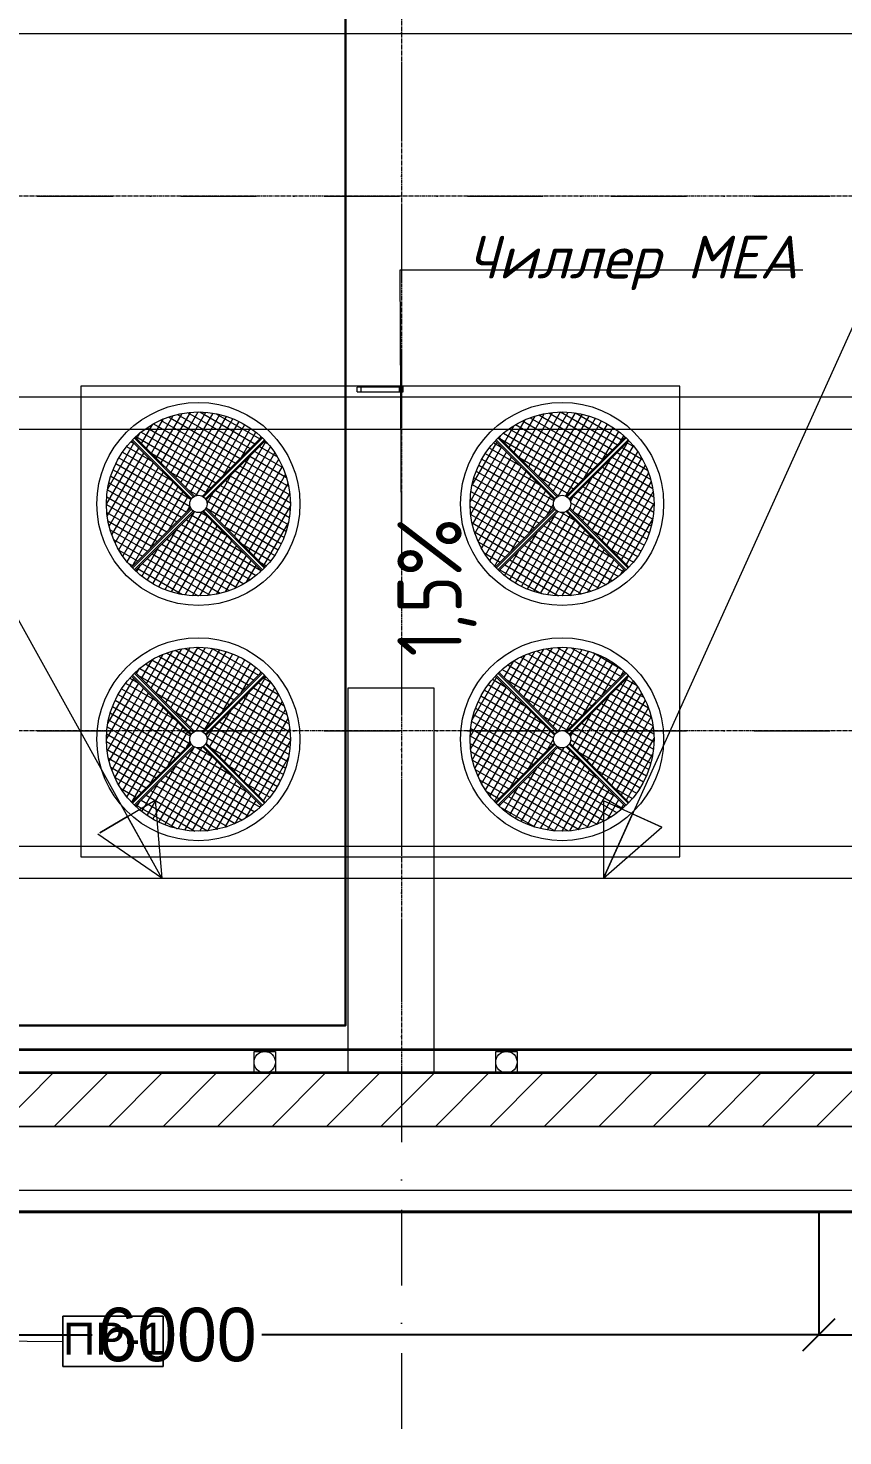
# Model space of a CAD drawing. Header units: millimetres. Extents: x 1499747 to 4230374, y -28481 to 441852.
# Drawn here: x 2458432 to 2462240, y 299786 to 306368 of the extents above; entities that cross this region are included whole.
import ezdxf
from ezdxf.xclip import XClip

# ---------------------------------------------------------------- set-up
doc = ezdxf.new("R2010")
doc.units = ezdxf.units.MM
doc.header["$MEASUREMENT"] = 0
doc.header["$XCLIPFRAME"] = 0
doc.set_wipeout_variables(frame=1)
for name, pattern in [('CENTER2', [28.575, 19.05, -3.175, 3.175, -3.175]), ('Dot & Dashed', [670.277762, 352.777767, -176.388884, 0, -141.111112]), ('Wipeout_Contour', [1000, 0, -1000]), ('Штрихпунктирная', [670.277762, 352.777767, -176.388884, 0, -141.111112])]:
    doc.linetypes.add(name, pattern=pattern)
for name, color, linetype in [('0_ANNOT_Dimensions', 7, 'Continuous'), ('13 этаж_25_2D - Общий_Ном._пера__20', 7, 'Continuous'), ('Чертеж и Рисунок', 7, 'Continuous')]:
    doc.layers.add(name, color=color, linetype=linetype)
for name, color, linetype, lineweight in [('13 этаж_25_2D - Общий_Ном._пера__1_Ном._пера__7', 7, 'Continuous', 18), ('13 этаж_25_2D - Общий_Ном._пера__20_Ном._пера__1', 1, 'Continuous', 18), ('13 этаж_25_АР 06.03 custom_70_12 этаж_13_Интерьер - Мебель_Ном._пера__8_Ном._пера__8', 8, 'Continuous', 18), ('13 этаж_25_АР 06.03 custom_70_13-ось_Ном._пера__7_Ном._пера__7', 7, 'Continuous', 18), ('13 этаж_25_АР 06.03 custom_70__Оси_Ном._пера__8_Ном._пера__8', 8, 'Continuous', 18), ('13 этаж_25_АР 06.03 custom_70_Defpoints_Ном._пера__7_Ном._пера__7', 7, 'Continuous', 18), ('13 этаж_25_АР 06.03 custom_70_TEXTS-_Ном._пера__1_Ном._пера__1', 1, 'Continuous', 18), ('13 этаж_25_АР 06.03 custom_70_мет. конструкции_Ном._пера__5_Ном._пера__5', 5, 'Continuous', 18), ('13 этаж_25_АР 06.03 custom_70_ОВОРУДОВАНИЕ_Ном._пера__6_Ном._пера__6', 6, 'Continuous', 18), ('13 этаж_25_АР 06.03 custom_70_парапет 2_Ном._пера__8_Ном._пера__8', 8, 'Continuous', 18), ('13 этаж_25_АР 06.03 custom_70_Подложк_Ном._пера__1_Ном._пера__1', 1, 'Continuous', 18), ('13 этаж_25_АР 06.03 custom_70_Подложк_Ном._пера__8_Ном._пера__8', 8, 'Continuous', 18), ('13 этаж_25_АР 06.03 custom_70_Стойки_Ном._пера__7_Ном._пера__7', 7, 'Continuous', 18), ('13 этаж_25_Конструктив - Перекрытия_Ном._пера__1_Ном._пера__7', 7, 'Continuous', 18), ('13 этаж_25_Конструктив - Стены Ненесущие Газоблок_Ном._пера__169_Ном._пера__83', 83, 'Continuous', 18), ('13 этаж_25_Конструктив - Стены Ненесущие Газоблок_Ном._пера__47_Ном._пера__7', 7, 'Continuous', 18), ('13 этаж_25_Парапет_Ном._пера__20_Ном._пера__1', 1, 'Continuous', 18), ('13 этаж_25_Ребра Навес_Ном._пера__10_Ном._пера__134', 134, 'Continuous', 18), ('13 этаж_25_Ребра Навес_Ном._пера__1_Ном._пера__7', 7, 'Continuous', 18), ('13 этаж_25_Элемент Модели - Оси_Ном._пера__2_Ном._пера__8', 8, 'Continuous', 18), ('Light', 90, 'Continuous', 50), ('Кабель 2x4mm', 200, 'Continuous', 30), ('Кабель 2х6 mm', 150, 'Continuous', 30)]:
    doc.layers.add(name, color=color, linetype=linetype, lineweight=lineweight)
doc.styles.add('СГЕНЕРИР_СТИЛЬ_2', font='arial.ttf')
doc.styles.add('СГЕНЕРИР_СТИЛЬ_3', font='isocpeur.ttf', dxfattribs={"width": 0.8})
doc.styles.add('СГЕНЕРИР_СТИЛЬ_4', font='isocpeui.ttf')
doc.dimstyles.get("Standard").update_dxf_attribs({"dimtxt": 0.18, "dimasz": 0.18, "dimexe": 0.18, "dimexo": 0.0625, "dimgap": 0.09, "dimtad": 0, "dimtih": 1, "dimtoh": 1, "dimdec": 4, "dimzin": 0, "dimdsep": 46, "dimtxsty": 'Standard', "dimcen": 0.09, "dimadec": 0, "dimazin": 0, "dimtfac": 1, "dimtdec": 4, "dimtofl": 0, "dimtmove": 0, "dimatfit": 3, "dimfxl": 1, "dimtolj": 1, "dimtzin": 0, "dimarcsym": 0})
pattern_1 = [(150, (1192111.52, 31426.276), (15.60195, 27.02337), []), (240, (1192111.52, 31426.276), (-27.02337, 15.60195), [])]
pattern_2 = [(150, (1192111.52, 31426.276), (15.60195, 27.02337), []), (240, (1192111.52, 31426.276), (-27.02337, 15.60195), [])]
pattern_3 = [(150, (1192111.52, 31526.276), (15.60195, 27.02337), []), (240, (1192111.52, 31526.276), (-27.02337, 15.60195), [])]
pattern_4 = [(150, (1192111.52, 31526.276), (15.60195, 27.02337), []), (240, (1192111.52, 31526.276), (-27.02337, 15.60195), [])]

# ---------------------------------------------------------------- blocks, each defined once
blk = doc.blocks.new('Чертеж_4_25', base_point=(1186000, 29700))
at = {"layer": '13 этаж_25_АР 06.03 custom_70_ОВОРУДОВАНИЕ_Ном._пера__6_Ном._пера__6', "linetype": 'Continuous', "true_color": 0xc7c8ca}
h = blk.add_hatch(dxfattribs=at)
h.set_pattern_fill('NET_0046_0019', color=9, style=0, pattern_type=2)
h.set_pattern_definition(pattern_4)
h.paths.add_polyline_path([(1189359.5, 33136.9), (1189636.1, 32860.3, -0.119927), (1189654.7, 32864.8, -0.119927), (1189673.3, 32860.3), (1189949.9, 33136.9, 0.191496), (1189654.7, 33254.3, 0.191496)])
h = blk.add_hatch(dxfattribs=at)
h.set_pattern_fill('NET_0046_0019', color=9, style=0, pattern_type=2)
h.set_pattern_definition(pattern_4)
h.paths.add_polyline_path([(1191649.9, 33136.9, 0.191496), (1191354.7, 33254.3, 0.191496), (1191059.5, 33136.9), (1191336.1, 32860.3, -0.119927), (1191354.7, 32864.8, -0.119927), (1191373.3, 32860.3)])
h = blk.add_hatch(dxfattribs=at)
h.set_pattern_fill('NET_0046_0019', color=9, style=0, pattern_type=2)
h.set_pattern_definition(pattern_3)
h.paths.add_polyline_path([(1189618.7, 32842.9), (1189342.1, 33119.5, 0.397572), (1189342.1, 32529), (1189618.7, 32805.7, -0.243355)])
h = blk.add_hatch(dxfattribs=at)
h.set_pattern_fill('NET_0046_0019', color=9, style=0, pattern_type=2)
h.set_pattern_definition(pattern_3)
h.paths.add_polyline_path([(1189967.3, 33119.5), (1189690.7, 32842.9, -0.243355), (1189690.7, 32805.7), (1189967.3, 32529, 0.397572)])
h = blk.add_hatch(dxfattribs=at)
h.set_pattern_fill('NET_0046_0019', color=9, style=0, pattern_type=2)
h.set_pattern_definition(pattern_3)
h.paths.add_polyline_path([(1191042.1, 33119.5, 0.397572), (1191042.1, 32529), (1191318.7, 32805.7, -0.243355), (1191318.7, 32842.9)])
h = blk.add_hatch(dxfattribs=at)
h.set_pattern_fill('NET_0046_0019', color=9, style=0, pattern_type=2)
h.set_pattern_definition(pattern_3)
h.paths.add_polyline_path([(1191390.7, 32842.9, -0.243355), (1191390.7, 32805.7), (1191667.3, 32529, 0.397572), (1191667.3, 33119.5)])
h = blk.add_hatch(dxfattribs=at)
h.set_pattern_fill('NET_0046_0019', color=9, style=0, pattern_type=2)
h.set_pattern_definition(pattern_4)
h.paths.add_polyline_path([(1189949.9, 32511.7), (1189673.3, 32788.3, -0.119927), (1189654.7, 32783.7, -0.119927), (1189636.1, 32788.3), (1189359.5, 32511.7, 0.191496), (1189654.7, 32394.3, 0.191496)])
h = blk.add_hatch(dxfattribs=at)
h.set_pattern_fill('NET_0046_0019', color=9, style=0, pattern_type=2)
h.set_pattern_definition(pattern_4)
h.paths.add_polyline_path([(1191059.5, 32511.7, 0.191496), (1191354.7, 32394.3, 0.191496), (1191649.9, 32511.7), (1191373.3, 32788.3, -0.119927), (1191354.7, 32783.7, -0.119927), (1191336.1, 32788.3)])
h = blk.add_hatch(dxfattribs=at)
h.set_pattern_fill('NET_0046_0019', color=9, style=0, pattern_type=2)
h.set_pattern_definition(pattern_2)
h.paths.add_polyline_path([(1189949.9, 32036.9, 0.191496), (1189654.7, 32154.3, 0.191496), (1189359.5, 32036.9), (1189636.1, 31760.3, -0.119927), (1189654.7, 31764.8, -0.119927), (1189673.3, 31760.3)])
h = blk.add_hatch(dxfattribs=at)
h.set_pattern_fill('NET_0046_0019', color=9, style=0, pattern_type=2)
h.set_pattern_definition(pattern_2)
h.paths.add_polyline_path([(1191059.5, 32036.9), (1191336.1, 31760.3, -0.119927), (1191354.7, 31764.8, -0.119927), (1191373.3, 31760.3), (1191649.9, 32036.9, 0.191496), (1191354.7, 32154.3, 0.191496)])
h = blk.add_hatch(dxfattribs=at)
h.set_pattern_fill('NET_0046_0019', color=9, style=0, pattern_type=2)
h.set_pattern_definition(pattern_1)
h.paths.add_polyline_path([(1189618.7, 31705.7, -0.243355), (1189618.7, 31742.9), (1189342.1, 32019.5, 0.397572), (1189342.1, 31429)])
h = blk.add_hatch(dxfattribs=at)
h.set_pattern_fill('NET_0046_0019', color=9, style=0, pattern_type=2)
h.set_pattern_definition(pattern_1)
h.paths.add_polyline_path([(1189967.3, 31429, 0.397572), (1189967.3, 32019.5), (1189690.7, 31742.9, -0.243355), (1189690.7, 31705.7)])
h = blk.add_hatch(dxfattribs=at)
h.set_pattern_fill('NET_0046_0019', color=9, style=0, pattern_type=2)
h.set_pattern_definition(pattern_1)
h.paths.add_polyline_path([(1191042.1, 31429), (1191318.7, 31705.7, -0.243355), (1191318.7, 31742.9), (1191042.1, 32019.5, 0.397572)])
h = blk.add_hatch(dxfattribs=at)
h.set_pattern_fill('NET_0046_0019', color=9, style=0, pattern_type=2)
h.set_pattern_definition(pattern_1)
h.paths.add_polyline_path([(1191390.7, 31705.7), (1191667.3, 31429, 0.397572), (1191667.3, 32019.5), (1191390.7, 31742.9, -0.243355)])
h = blk.add_hatch(dxfattribs=at)
h.set_pattern_fill('NET_0046_0019', color=9, style=0, pattern_type=2)
h.set_pattern_definition(pattern_2)
h.paths.add_polyline_path([(1189359.5, 31411.7, 0.191496), (1189654.7, 31294.3, 0.191496), (1189949.9, 31411.7), (1189673.3, 31688.3, -0.119927), (1189654.7, 31683.7, -0.119927), (1189636.1, 31688.3)])
h = blk.add_hatch(dxfattribs=at)
h.set_pattern_fill('NET_0046_0019', color=9, style=0, pattern_type=2)
h.set_pattern_definition(pattern_2)
h.paths.add_polyline_path([(1191649.9, 31411.7), (1191373.3, 31688.3, -0.119927), (1191354.7, 31683.7, -0.119927), (1191336.1, 31688.3), (1191059.5, 31411.7, 0.191496), (1191354.7, 31294.3, 0.191496)])
at = {"layer": '13 этаж_25_Конструктив - Стены Ненесущие Газоблок_Ном._пера__169_Ном._пера__83', "linetype": 'Continuous', "true_color": 0xc7c8ca}
h = blk.add_hatch(dxfattribs=at)
h.set_pattern_fill('БЛОКИ_БЕТОННЫЕ_ЭФФЕКТИВН_72', color=9, style=0, pattern_type=2)
h.set_pattern_definition([(45, (1162404.69, 34264.05), (-127.2792, 127.2792), [])])
h.paths.add_polyline_path([(1181204.5, 29914), (1199454.5, 29914), (1199454.5, 30164), (1181204.5, 30164)])
at = {"layer": '13 этаж_25_АР 06.03 custom_70_12 этаж_13_Интерьер - Мебель_Ном._пера__8_Ном._пера__8', "color": 9, "linetype": 'Continuous', "true_color": 0xc7c8ca, "flags": 128}
for points in [[(1190354.7, 30164.1), (1190354.7, 31964.1), (1190754.7, 31964.1), (1190754.7, 30164.1)], [(1190354.7, 30164.1), (1190354.7, 31964.1), (1190754.7, 31964.1), (1190754.7, 30164.1)], [(1190754.7, 30164.1), (1190354.7, 30164.1)], [(1190754.7, 30164.1), (1190354.7, 30164.1)]]:
    blk.add_lwpolyline(points, dxfattribs=at)
at = {"layer": '13 этаж_25_АР 06.03 custom_70__Оси_Ном._пера__8_Ном._пера__8', "color": 9, "linetype": 'CENTER2', "true_color": 0xc7c8ca}
for p, q in [((1190604.7, 45914.1), (1190604.7, 30164.1)), ((1214204.7, 34264.1), (1169819.7, 34264.1)), ((1214204.7, 31764.1), (1181204.7, 31764.1)), ((1200104.8, 30164.1), (1181204.7, 30164.1))]:
    blk.add_line(p, q, dxfattribs=at)
at = {"layer": '13 этаж_25_АР 06.03 custom_70_Defpoints_Ном._пера__7_Ном._пера__7', "color": 9, "linetype": 'Continuous', "true_color": 0xc7c8ca}
for p, q in [((1190414.7, 33348.1), (1190414.7, 33371.1)), ((1190594.7, 33348.5), (1190594.7, 33371.5))]:
    blk.add_line(p, q, dxfattribs=at)
at = {"layer": '13 этаж_25_АР 06.03 custom_70_TEXTS-_Ном._пера__1_Ном._пера__1', "color": 9, "linetype": 'Continuous', "true_color": 0xc7c8ca}
for p, q in [((1190604.7, 32730.1), (1190598.3, 33918.2)), ((1190598.3, 33918.2), (1192480.2, 33918.2))]:
    blk.add_line(p, q, dxfattribs=at)
at = {"layer": '13 этаж_25_АР 06.03 custom_70_мет. конструкции_Ном._пера__5_Ном._пера__5', "color": 9, "linetype": 'Continuous', "true_color": 0xc7c8ca, "flags": 128}
for points in [[(1185804.7, 35024.1), (1192804.7, 35024.1)], [(1192804.7, 33324.1), (1185804.7, 33324.1)], [(1185804.7, 33174.1), (1192804.7, 33174.1)], [(1185804.7, 31224.1), (1192804.7, 31224.1)], [(1182104.7, 31074.1), (1198642.4, 31074.1)]]:
    blk.add_lwpolyline(points, dxfattribs=at)
at = {"layer": '13 этаж_25_АР 06.03 custom_70_ОВОРУДОВАНИЕ_Ном._пера__6_Ном._пера__6', "color": 9, "linetype": 'Continuous', "true_color": 0xc7c8ca}
for p, q in [((1190425.7, 33374.1), (1190583.7, 33374.4)), ((1190397.2, 33371.1), (1190612.2, 33371.5)), ((1190397.2, 33348.1), (1190397.2, 33371.1)), ((1190397.2, 33348.1), (1190612.2, 33348.5)), ((1190612.2, 33348.5), (1190612.2, 33371.5)), ((1189618.7, 32842.9), (1189342, 33119.6)), ((1189622, 32848.3), (1189346.3, 33124)), ((1189630.7, 32856.9), (1189355, 33132.7)), ((1189636.1, 32860.3), (1189359.3, 33137)), ((1189673.3, 32860.3), (1189950, 33137)), ((1189678.7, 32856.9), (1189954.4, 33132.7)), ((1189687.4, 32848.3), (1189963.1, 33124)), ((1189690.7, 32842.9), (1189967.4, 33119.6)), ((1191318.7, 32842.9), (1191042, 33119.6)), ((1191322, 32848.3), (1191046.3, 33124)), ((1191330.7, 32856.9), (1191055, 33132.7)), ((1191336.1, 32860.3), (1191059.3, 33137)), ((1191373.3, 32860.3), (1191650, 33137)), ((1191378.7, 32856.9), (1191654.4, 33132.7)), ((1191387.4, 32848.3), (1191663.1, 33124)), ((1191390.7, 32842.9), (1191667.4, 33119.6)), ((1189342, 32528.9), (1189618.7, 32805.7)), ((1189346.3, 32524.6), (1189622, 32800.3)), ((1189355, 32515.9), (1189630.7, 32791.6)), ((1189359.3, 32511.6), (1189636.1, 32788.3)), ((1189950, 32511.6), (1189673.3, 32788.3)), ((1189954.4, 32515.9), (1189678.7, 32791.6)), ((1189963.1, 32524.6), (1189687.4, 32800.3)), ((1189967.4, 32528.9), (1189690.7, 32805.7)), ((1191042, 32528.9), (1191318.7, 32805.7)), ((1191046.3, 32524.6), (1191322, 32800.3)), ((1191055, 32515.9), (1191330.7, 32791.6)), ((1191059.3, 32511.6), (1191336.1, 32788.3)), ((1191650, 32511.6), (1191373.3, 32788.3)), ((1191654.4, 32515.9), (1191378.7, 32791.6)), ((1191663.1, 32524.6), (1191387.4, 32800.3)), ((1191667.4, 32528.9), (1191390.7, 32805.7)), ((1189342, 32019.6), (1189618.7, 31742.9)), ((1189346.3, 32024), (1189622, 31748.3)), ((1189355, 32032.7), (1189630.7, 31756.9)), ((1189359.3, 32037), (1189636.1, 31760.3)), ((1189950, 32037), (1189673.3, 31760.3)), ((1189954.4, 32032.7), (1189678.7, 31756.9)), ((1189963.1, 32024), (1189687.4, 31748.3)), ((1189967.4, 32019.6), (1189690.7, 31742.9)), ((1191042, 32019.6), (1191318.7, 31742.9)), ((1191046.3, 32024), (1191322, 31748.3)), ((1191055, 32032.7), (1191330.7, 31756.9)), ((1191059.3, 32037), (1191336.1, 31760.3)), ((1191650, 32037), (1191373.3, 31760.3)), ((1191654.4, 32032.7), (1191378.7, 31756.9)), ((1191663.1, 32024), (1191387.4, 31748.3)), ((1191667.4, 32019.6), (1191390.7, 31742.9)), ((1189618.7, 31705.7), (1189342, 31428.9)), ((1189622, 31700.3), (1189346.3, 31424.6)), ((1189630.7, 31691.6), (1189355, 31415.9)), ((1189636.1, 31688.3), (1189359.3, 31411.6)), ((1189673.3, 31688.3), (1189950, 31411.6)), ((1189678.7, 31691.6), (1189954.4, 31415.9)), ((1189687.4, 31700.3), (1189963.1, 31424.6)), ((1189690.7, 31705.7), (1189967.4, 31428.9)), ((1191318.7, 31705.7), (1191042, 31428.9)), ((1191322, 31700.3), (1191046.3, 31424.6)), ((1191330.7, 31691.6), (1191055, 31415.9)), ((1191336.1, 31688.3), (1191059.3, 31411.6)), ((1191373.3, 31688.3), (1191650, 31411.6)), ((1191378.7, 31691.6), (1191654.4, 31415.9)), ((1191387.4, 31700.3), (1191663.1, 31424.6)), ((1191390.7, 31705.7), (1191667.4, 31428.9))]:
    blk.add_line(p, q, dxfattribs=at)
at = {"layer": '13 этаж_25_АР 06.03 custom_70_ОВОРУДОВАНИЕ_Ном._пера__6_Ном._пера__6', "color": 9, "linetype": 'Continuous', "true_color": 0xc7c8ca, "flags": 128}
blk.add_lwpolyline([(1191904.7, 31174.3), (1191904.7, 33374.3), (1189104.7, 33374.3), (1189104.7, 31174.3)], close=True, dxfattribs=at)
at = {"layer": '13 этаж_25_АР 06.03 custom_70_ОВОРУДОВАНИЕ_Ном._пера__6_Ном._пера__6', "color": 9, "linetype": 'Continuous', "true_color": 0xc7c8ca}
for centre, radius in [((1189654.7, 32824.3), 474.7), ((1189654.7, 32824.3), 430), ((1189654.7, 32824.3), 430), ((1191354.7, 32824.3), 474.7), ((1191354.7, 32824.3), 430), ((1191354.7, 32824.3), 430), ((1189654.7, 32824.3), 40.5), ((1191354.7, 32824.3), 40.5), ((1189654.7, 31724.3), 474.7), ((1191354.7, 31724.3), 474.7), ((1189654.7, 31724.3), 430), ((1189654.7, 31724.3), 430), ((1191354.7, 31724.3), 430), ((1191354.7, 31724.3), 430), ((1189654.7, 31724.3), 40.5), ((1191354.7, 31724.3), 40.5)]:
    blk.add_circle(centre, radius, dxfattribs=at)
at = {"layer": '13 этаж_25_АР 06.03 custom_70_парапет 2_Ном._пера__8_Ном._пера__8', "color": 9, "linetype": 'Continuous', "true_color": 0xc7c8ca, "flags": 128}
blk.add_lwpolyline([(1199704.5, 30164.1), (1181204.7, 30164.1), (1181204.7, 32314.1), (1169819.7, 32314.1), (1169819.7, 47114.1), (1181154.7, 47114.1), (1181154.7, 46214.1)], dxfattribs=at)
at = {"layer": '13 этаж_25_АР 06.03 custom_70_Подложк_Ном._пера__1_Ном._пера__1', "color": 9, "linetype": 'Continuous', "true_color": 0xc7c8ca}
for centre in [(1189964.7, 30214.1), (1191094.7, 30214.1)]:
    blk.add_circle(centre, 50, dxfattribs=at)
at = {"layer": '13 этаж_25_АР 06.03 custom_70_Подложк_Ном._пера__8_Ном._пера__8', "color": 9, "linetype": 'Continuous', "true_color": 0xc7c8ca, "flags": 128}
for points in [[(1189914.7, 30164.1), (1189914.7, 30264.1), (1190014.7, 30264.1), (1190014.7, 30164.1)], [(1191044.7, 30164.1), (1191044.7, 30264.1), (1191144.7, 30264.1), (1191144.7, 30164.1)], [(1190014.7, 30164.1), (1189914.7, 30164.1)], [(1191144.7, 30164.1), (1191044.7, 30164.1)]]:
    blk.add_lwpolyline(points, dxfattribs=at)
at = {"layer": '13 этаж_25_АР 06.03 custom_70_Стойки_Ном._пера__7_Ном._пера__7', "color": 9, "linetype": 'Continuous', "true_color": 0xc7c8ca, "flags": 128}
for points in [[(1195366.7, 39526.7), (1191548.1, 31074.1)], [(1189483.1, 31074.1), (1185824.7, 37669.1)], [(1189483.1, 31074.1), (1189322.9, 31362.8), (1189194.1, 31286), (1189451.7, 31439.7), (1189483.1, 31074.1), (1189185.2, 31280.7)], [(1191548.1, 31074.1), (1191684.3, 31374.7), (1191820.9, 31312.8), (1191547.6, 31436.6), (1191548.1, 31074.1), (1191820.9, 31312.8)]]:
    blk.add_lwpolyline(points, dxfattribs=at)
at = {"layer": '13 этаж_25_Конструктив - Перекрытия_Ном._пера__1_Ном._пера__7', "linetype": 'Continuous', "flags": 128}
blk.add_lwpolyline([(1169569.7, 32064.1), (1169569.7, 47364.1), (1181404.7, 47364.1), (1181404.7, 46214.1), (1199704.5, 46214.1), (1199704.5, 29914), (1190354.6, 29914), (1180954.5, 29914), (1180954.5, 32064.1)], close=True, dxfattribs=at)
at = {"layer": '13 этаж_25_Конструктив - Стены Ненесущие Газоблок_Ном._пера__47_Ном._пера__7', "color": 9, "linetype": 'Continuous', "true_color": 0xc7c8ca, "flags": 128}
for points in [[(1199454.5, 30164), (1181204.5, 30164)], [(1180954.5, 29914), (1199704.5, 29914)]]:
    blk.add_lwpolyline(points, dxfattribs=at)
at = {"layer": '13 этаж_25_Парапет_Ном._пера__20_Ном._пера__1', "color": 9, "linetype": 'Continuous', "true_color": 0xc7c8ca}
for p, q in [((1199854.4, 29914), (1180954.5, 29914)), ((1199454.4, 29514), (1180554.5, 29514))]:
    blk.add_line(p, q, dxfattribs=at)
at = {"layer": '13 этаж_25_Парапет_Ном._пера__20_Ном._пера__1', "color": 9, "linetype": 'Dot & Dashed', "true_color": 0xc7c8ca}
blk.add_line((1199854.4, 29914), (1180954.5, 29914), dxfattribs=at)
at = {"layer": '13 этаж_25_Ребра Навес_Ном._пера__10_Ном._пера__134', "color": 9, "linetype": 'Dot & Dashed', "true_color": 0xc7c8ca}
for p, q in [((1199854.1, 29914), (1180804.5, 29914)), ((1199854.1, 29914), (1180954.2, 29914)), ((1199854.2, 29914), (1180954.3, 29914)), ((1199854.2, 29914), (1180954.3, 29914)), ((1199854.3, 29914), (1180954.4, 29914)), ((1199854.3, 29914), (1180954.4, 29914)), ((1199854.4, 29914), (1180954.5, 29914)), ((1199854.4, 29914), (1180954.5, 29914)), ((1199854.4, 29914), (1180954.5, 29914))]:
    blk.add_line(p, q, dxfattribs=at)
at = {"layer": '13 этаж_25_Ребра Навес_Ном._пера__1_Ном._пера__7', "color": 9, "linetype": 'Continuous', "true_color": 0xc7c8ca}
for p, q in [((1199854.1, 29914), (1180954.2, 29914)), ((1199854.2, 29914), (1180954.3, 29914)), ((1199854.2, 29914), (1180954.3, 29914)), ((1199854.3, 29914), (1180954.4, 29914)), ((1199854.3, 29914), (1180954.4, 29914)), ((1199854.4, 29914), (1180954.5, 29914)), ((1199854.4, 29914), (1180954.5, 29914)), ((1199854.4, 29914), (1180954.5, 29914)), ((1199554.1, 29614), (1180654.2, 29614)), ((1199554.2, 29614), (1180654.3, 29614)), ((1199554.2, 29614), (1180654.3, 29614)), ((1199554.3, 29614), (1180654.4, 29614)), ((1199554.3, 29614), (1180654.4, 29614)), ((1199554.4, 29614), (1180654.5, 29614)), ((1199554.4, 29614), (1180654.5, 29614)), ((1199554.4, 29614), (1180654.5, 29614))]:
    blk.add_line(p, q, dxfattribs=at)
at = {"layer": '13 этаж_25_Элемент Модели - Оси_Ном._пера__2_Ном._пера__8', "linetype": 'Штрихпунктирная'}
for p, q in [((1190604.7, 48964.1), (1190604.7, 14064.1)), ((1159404.7, 34264.1), (1216204.7, 34264.1)), ((1159404.7, 31764.1), (1216204.7, 31764.1)), ((1159404.7, 30164.1), (1216204.7, 30164.1))]:
    blk.add_line(p, q, dxfattribs=at)
at = {"layer": '13 этаж_25_АР 06.03 custom_70_13-ось_Ном._пера__7_Ном._пера__7', "color": 9, "linetype": 'Continuous', "true_color": 0xc7c8ca, "insert": (1190954.9, 32111.5), "char_height": 300, "attachment_point": 7, "rotation": 90, "style": 'СГЕНЕРИР_СТИЛЬ_3'}
blk.add_mtext('\\A1;{\\pql;\\fISOCPEUR|b0|i0|c204|p0;\\W0.800000;1,5%}', dxfattribs=at)
at = {"layer": '13 этаж_25_АР 06.03 custom_70_TEXTS-_Ном._пера__1_Ном._пера__1', "color": 9, "linetype": 'Continuous', "true_color": 0xc7c8ca, "insert": (1190909.2, 33824.1), "char_height": 200, "attachment_point": 7, "style": 'СГЕНЕРИР_СТИЛЬ_4'}
blk.add_mtext('\\A1;{\\pql;\\fISOCPEUR|b0|i1|c204|p0;\\W1.000000;Чиллер MEA}', dxfattribs=at)
at = {"color": 9, "linetype": 'Wipeout_Contour', "ltscale": 4758426.764652322, "true_color": 0xc7c8ca}
blk.add_wipeout([(1189021.4, 29026.5), (1189021.4, 28790.8), (1189489.4, 28790.8), (1189489.4, 29026.5)], dxfattribs=at).dxf.layer = '13 этаж_25_2D - Общий_Ном._пера__20'
at = {"layer": '13 этаж_25_2D - Общий_Ном._пера__1_Ном._пера__7', "color": 9, "linetype": 'Continuous', "true_color": 0xc7c8ca, "flags": 128}
blk.add_lwpolyline([(1188021.4, 29514), (1188021.4, 28917.2), (1189021.4, 28908.7)], dxfattribs=at)
blk.add_lwpolyline([(1189021.4, 29026.5), (1189489.4, 29026.5), (1189489.4, 28790.8), (1189021.4, 28790.8)], close=True, dxfattribs=at)
at = {"layer": '13 этаж_25_2D - Общий_Ном._пера__20_Ном._пера__1', "color": 9, "linetype": 'Continuous', "true_color": 0xc7c8ca}
for p, q in [((1189021.4, 29026.5), (1189021.4, 28790.8)), ((1189489.4, 29026.5), (1189021.4, 29026.5)), ((1189489.4, 28790.8), (1189489.4, 29026.5)), ((1189021.4, 28790.8), (1189489.4, 28790.8))]:
    blk.add_line(p, q, dxfattribs=at)
at = {"layer": '13 этаж_25_2D - Общий_Ном._пера__20_Ном._пера__1', "color": 9, "linetype": 'Continuous', "true_color": 0xc7c8ca, "insert": (1189021.4, 28921.5), "char_height": 150, "attachment_point": 4, "style": 'СГЕНЕРИР_СТИЛЬ_2'}
blk.add_mtext('\\A1;{\\pql;\\fArial|b0|i0|c204|p0;\\W1.000000;ПР-1}', dxfattribs=at)
blk = doc.blocks.new('_Oblique')
at = {"color": 0, "linetype": 'ByBlock', "lineweight": -2}
blk.add_line((-0.5, -0.5), (0.5, 0.5), dxfattribs=at)
blk = doc.blocks.new('*D178')
at = {"layer": '0_ANNOT_Dimensions', "color": 0, "lineweight": -2, "transparency": 16777216}
for p, q in [((2456127.3, 300833.1), (2456127.3, 300257.7)), ((2462127.3, 300833.1), (2462127.3, 300257.7)), ((2456127.3, 300257.9), (2458731.4, 300257.9)), ((2462127.3, 300257.9), (2459523.2, 300257.9))]:
    blk.add_line(p, q, dxfattribs=at)
at = {"layer": 'Defpoints', "color": 0, "lineweight": 30, "transparency": 16777216}
for p in [(2456127.3, 300833.1), (2462127.3, 300833.1), (2462127.3, 300257.9)]:
    blk.add_point(p, dxfattribs=at)
at = {"layer": '0_ANNOT_Dimensions', "color": 0, "lineweight": -2, "transparency": 16777216, "xscale": 150, "yscale": 150, "zscale": 150, "rotation": 180}
blk.add_blockref('_Oblique', (2456127.3, 300257.9), dxfattribs=at)
at = {"layer": '0_ANNOT_Dimensions', "color": 0, "lineweight": -2, "transparency": 16777216, "xscale": 150, "yscale": 150, "zscale": 150}
blk.add_blockref('_Oblique', (2462127.3, 300257.9), dxfattribs=at)
at = {"layer": '0_ANNOT_Dimensions', "color": 0, "lineweight": 25, "transparency": 16777216, "insert": (2459127.3, 300257.9), "char_height": 250, "attachment_point": 5}
blk.add_mtext('\\A1;6000', dxfattribs=at)
blk = doc.blocks.new('*D181')
at = {"layer": '0_ANNOT_Dimensions', "color": 0, "lineweight": -2, "transparency": 16777216}
for p, q in [((2462127.3, 300833.1), (2462127.3, 300257.7)), ((2465628, 300833.1), (2465628, 300257.7)), ((2462127.3, 300257.9), (2463481.7, 300257.9)), ((2465628, 300257.9), (2464273.6, 300257.9))]:
    blk.add_line(p, q, dxfattribs=at)
at = {"layer": 'Defpoints', "color": 0, "lineweight": 30, "transparency": 16777216}
for p in [(2462127.3, 300833.1), (2465628, 300833.1), (2465628, 300257.9)]:
    blk.add_point(p, dxfattribs=at)
at = {"layer": '0_ANNOT_Dimensions', "color": 0, "lineweight": -2, "transparency": 16777216, "xscale": 150, "yscale": 150, "zscale": 150, "rotation": 180}
blk.add_blockref('_Oblique', (2462127.3, 300257.9), dxfattribs=at)
at = {"layer": '0_ANNOT_Dimensions', "color": 0, "lineweight": -2, "transparency": 16777216, "xscale": 150, "yscale": 150, "zscale": 150}
blk.add_blockref('_Oblique', (2465628, 300257.9), dxfattribs=at)
at = {"layer": '0_ANNOT_Dimensions', "color": 0, "lineweight": 25, "transparency": 16777216, "insert": (2463877.7, 300257.9), "char_height": 250, "attachment_point": 5}
blk.add_mtext('\\A1;3501', dxfattribs=at)

msp = doc.modelspace()

# ---------------------------------------------------------------- block references
at = {"layer": 'Чертеж и Рисунок', "linetype": 'Continuous'}
ref = msp.add_blockref('Чертеж_4_25', (2455572.80168, 301019.07632), dxfattribs=at)
XClip(ref).set_block_clipping_path([(1144000, 0), (1228000, 59400.0000000006)])

# ---------------------------------------------------------------- next in the draw order: linework, layer by layer
at = {"layer": 'Light', "color": 18, "lineweight": 30, "true_color": 0x000000}
msp.add_lwpolyline([(2465427.34839, 315213.37409), (2465530.81982, 315213.37409), (2465530.81982, 311291.05712), (2468968.47602, 311291.05712), (2468968.47602, 309208.42908), (2459914.91176, 309208.42908), (2459914.91176, 301704.39209), (2455032.60941, 301704.39209), (2455032.60941, 302218.03344), (2454405.4633, 302218.03344), (2454405.4633, 301883.12708)], dxfattribs=at)
at = {"layer": 'Кабель 2x4mm', "lineweight": 35}
msp.add_lwpolyline([(2469027.22978, 300831.83011), (2469224.59593, 300831.83011), (2469224.59593, 301483.19578), (2454824.37038, 301483.19578), (2454824.37038, 302055.26672), (2454549.51462, 302055.26672), (2454549.51462, 301883.12708)], dxfattribs=at)
at = {"layer": 'Кабель 2х6 mm', "lineweight": 35}
msp.add_lwpolyline([(2454481.53153, 301883.12708), (2454481.53153, 302133.57731), (2454924.30802, 302133.57731), (2454924.30802, 301592.75503), (2469377.43806, 301592.75503), (2469377.43806, 287011.64717), (2469027.22978, 286781.83187)], dxfattribs=at)
at = {"layer": 'Кабель 2х6 mm', "color": 31, "lineweight": 40, "true_color": 0xfecc66}
msp.add_lwpolyline([(2456127.31743, 300833.12615), (2462127.31743, 300833.12615)], dxfattribs=at)
at = {"layer": 'Кабель 2х6 mm', "color": 32, "lineweight": 40, "true_color": 0xcd6928}
msp.add_lwpolyline([(2462127.31743, 300833.12615), (2465628.01743, 300833.12615)], dxfattribs=at)

# ---------------------------------------------------------------- next in the draw order: dimensions: what is measured, and where the dimension line sits
at = {"layer": '0_ANNOT_Dimensions', "lineweight": 25}
for base, p1, p2, picture, middle in [((2462127.31743, 300257.90759), (2456127.31743, 300833.12615), (2462127.31743, 300833.12615), '*D178', (2459127.31743, 300257.90759)), ((2465628.01743, 300257.90759), (2462127.31743, 300833.12615), (2465628.01743, 300833.12615), '*D181', (2463877.66743, 300257.90759))]:
    dim = msp.add_linear_dim(base=base, p1=p1, p2=p2, dimstyle='Standard', override={"dimtxt": 250, "dimasz": 150, "dimdec": 0, "dimblk1": 'Oblique', "dimblk2": 'Oblique', "dimsah": 1}, dxfattribs=at)
    dim.commit()
    dim.dimension.update_dxf_attribs({"geometry": picture, "text_midpoint": middle})

doc.saveas('drawing.dxf')
